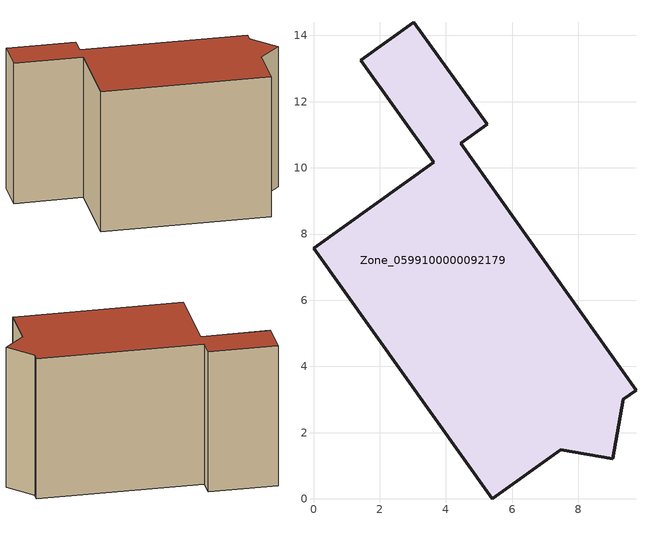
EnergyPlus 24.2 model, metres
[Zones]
Zone_0599100000092179
 floor ground (C_G): 1.42,13.25 3.03,14.4 5.24,11.31 4.44,10.74 9.74,3.28 9.36,3.01 9.04,1.21 7.47,1.48 5.4,0 0,7.56 3.63,10.16 z0
 wall outside (C_F): 9.74,3.28 4.44,10.74 5.24,11.31 3.03,14.4 1.42,13.25 3.63,10.16 0,7.56 5.4,0 7.47,1.48 9.04,1.21 9.36,3.01 9.74,3.28 z0:8.23
 roof outside (C_R): 3.63,10.16 0,7.56 5.4,0 7.47,1.48 9.04,1.21 9.36,3.01 9.74,3.28 4.44,10.74 5.24,11.31 3.03,14.4 1.42,13.25 z8.23
[BUILDING]
Pand.0599100000092179: North Axis=0; Terrain=City; Loads Convergence Tolerance Value=0.04; Temperature Convergence Tolerance Value=0.4; Solar Distribution=FullExterior; Maximum Number of Warmup Days=25; Minimum Number of Warmup Days=1
[Site:Location]
Rotterdam.The.Hague.AP_ZH_NLD Design_Conditions: Latitude=51.96; Longitude=4.45; Time Zone=1; Elevation=-4.5
[SITE:GROUNDTEMPERATURE:BUILDINGSURFACE]
18, 18, 18, 18, 18, 18, 18, 18, 18, 18, 18, 18
[MATERIAL] Thermal Absorptance=0.9; Solar Absorptance=0.7; Visible Absorptance=0.7
Name | Roughness | Thickness | Conductivity | Density | Specific Heat
G.TI.1975-1991 | MediumSmooth | 0.15 | 0.288461 | 540 | 1210
F.TI.1975-1991 | Rough | 0.3 | 0.230769 | 1920 | 840
R.TI.1975-1991 | MediumRough | 0.2 | 0.153846 | 1500 | 1000
[CONSTRUCTION]
C_G: G.TI.1975-1991
C_F: F.TI.1975-1991
C_R: R.TI.1975-1991
[ZONE]
Zone_0599100000092179: Type=1; Multiplier=1; Ceiling Height=Autocalculate; Volume=Autocalculate; Floor Area=autocalculate; Part of Total Floor Area=Yes
[ZONEINFILTRATION:DESIGNFLOWRATE]
Infil_Zone_0599100000092179: Zone or ZoneList or Space or SpaceList=Zone_0599100000092179; Schedule=AlwaysOn; Design Flow Rate Calculation Method=Flow/Area; Flow Rate per Floor Area=0.003; Constant Term Coefficient=1; Temperature Term Coefficient=0; Velocity Term Coefficient=0; Velocity Squared Term Coefficient=0
[HVACTEMPLATE:ZONE:IDEALLOADSAIRSYSTEM]
Zone_0599100000092179: Maximum Heating Supply Air Temperature=50; Minimum Cooling Supply Air Temperature=13; Maximum Heating Supply Air Humidity Ratio=0.0156; Minimum Cooling Supply Air Humidity Ratio=0.0077; Heating Limit=NoLimit; Cooling Limit=NoLimit; Dehumidification Control Type=ConstantSensibleHeatRatio; Cooling Sensible Heat Ratio=0.7; Dehumidification Setpoint=60; Humidification Control Type=None; Humidification Setpoint=30; Outdoor Air Method=None; Outdoor Air Flow Rate per Person=0.00944; Outdoor Air Flow Rate per Zone Floor Area=0; Outdoor Air Flow Rate per Zone=0; Demand Controlled Ventilation Type=None; Outdoor Air Economizer Type=NoEconomizer; Heat Recovery Type=None; Sensible Heat Recovery Effectiveness=0.7; Latent Heat Recovery Effectiveness=0.65
[ZONECONTROL:THERMOSTAT]
ThermostatControl_Zone_0599100000092179: Zone or ZoneList=Zone_0599100000092179; Control Type Schedule=DualSetpointControlType; Control 1=Thermostat_Zone_0599100000092179; Temperature Difference Between Cutout And Setpoint=0
[THERMOSTATSETPOINT:DUALSETPOINT]
Thermostat_Zone_0599100000092179: Heating Setpoint Temperature Schedule=HeatingSetpoint_Zone_0599100000092179; Cooling Setpoint Temperature Schedule=CoolingSetpoint_Zone_0599100000092179
[SCHEDULE:COMPACT]
HeatingSetpoint_Zone_0599100000092179: Through: 12/31, For: AllDays, Until: 24:00, 21
CoolingSetpoint_Zone_0599100000092179: Through: 12/31, For: AllDays, Until: 24:00, 24
DualSetpointControlType: Through: 12/31, For: AllDays, Until: 24:00, 4
AlwaysOn: Through: 12/31, For: AllDays, Until: 24:00, 1
